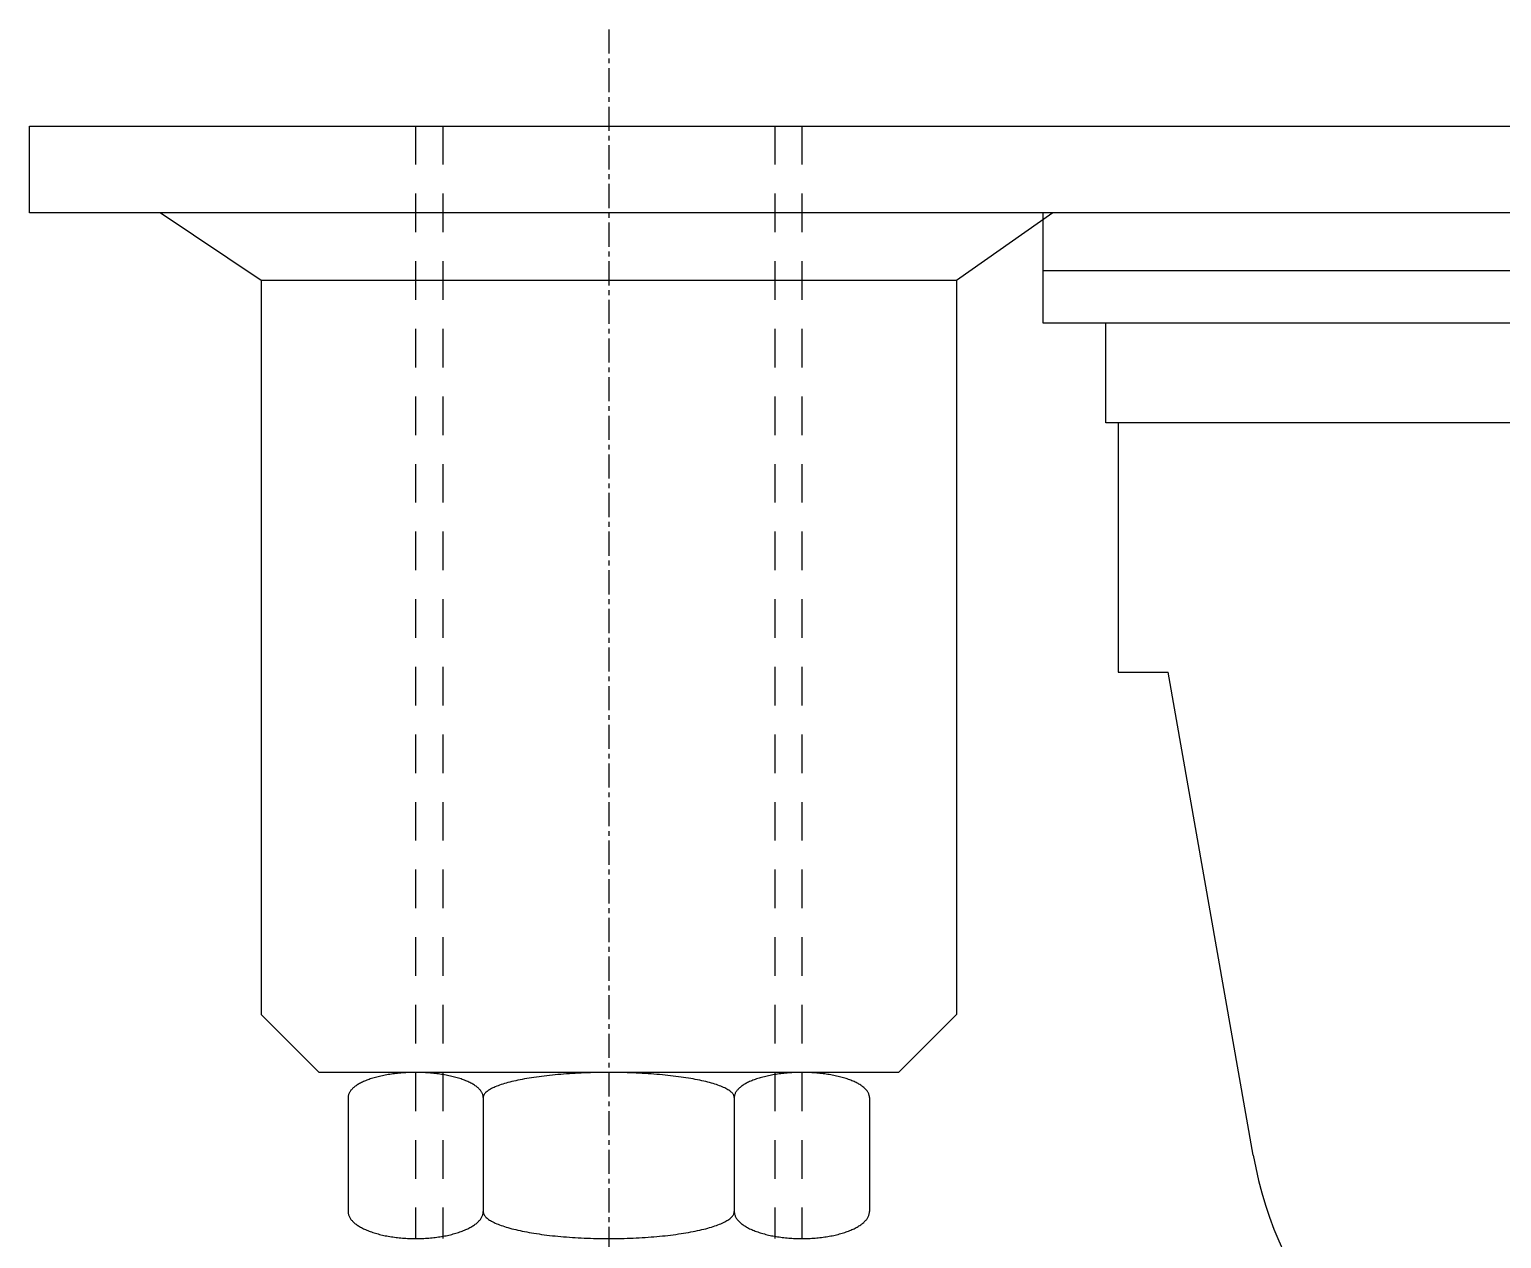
# Model space of a CAD drawing. Extents: x 1 to 232, y 0 to 329.
# Drawn here: x 76.9 to 153.1, y 71.6 to 134.2 of the extents above; entities that cross this region are included whole.
import ezdxf

# ---------------------------------------------------------------- set-up
doc = ezdxf.new("R2010")
doc.units = 0
doc.linetypes.add('CENTER', pattern=[2, 1.25, -0.25, 0.25, -0.25])
doc.linetypes.add('DASHED', pattern=[3.5, 2, -1.5])
doc.layers.get('0').update_dxf_attribs({"linetype": 'CONTINUOUS'})
doc.layers.add('CENTER', color=1, linetype='CENTER')

msp = doc.modelspace()

# ---------------------------------------------------------------- linework, layer by layer
at = {"color": 7, "linetype": 'CONTINUOUS'}
for p, q in [((76.917, 124.722), (76.917, 129.222)), ((76.917, 129.222), (209.417, 129.222)), ((209.417, 124.722), (76.917, 124.722)), ((88.917, 121.222), (83.69, 124.722)), ((129.917, 124.722), (124.917, 121.222)), ((129.417, 119.007), (129.417, 124.722)), ((124.917, 121.222), (88.917, 121.222)), ((88.917, 121.222), (88.917, 83.222)), ((124.917, 121.222), (124.917, 83.222)), ((205.917, 121.722), (129.417, 121.722)), ((206.187, 119.007), (129.417, 119.007)), ((132.657, 113.847), (132.657, 119.007)), ((202.317, 113.847), (132.657, 113.847)), ((133.302, 113.847), (133.302, 102.237)), ((133.302, 102.237), (133.302, 100.947)), ((133.302, 100.947), (135.882, 100.947)), ((140.293, 75.933), (135.882, 100.947)), ((91.917, 80.222), (88.917, 83.222)), ((124.917, 83.222), (121.917, 80.222)), ((121.917, 80.222), (91.917, 80.222)), ((93.417, 78.922), (93.417, 73.022)), ((100.417, 78.922), (100.417, 73.022)), ((113.417, 78.922), (113.417, 73.022)), ((120.417, 78.922), (120.417, 73.022)), ((93.417, 77.922), (93.417, 73.022)), ((100.417, 77.922), (100.417, 73.022)), ((113.417, 77.922), (113.417, 73.022)), ((120.417, 77.922), (120.417, 73.022))]:
    msp.add_line(p, q, dxfattribs=at)
at = {"color": 3, "linetype": 'DASHED'}
for p, q in [((96.917, 129.222), (96.917, 71.622)), ((98.317, 129.222), (98.317, 71.622)), ((115.517, 129.222), (115.517, 71.622)), ((116.917, 129.222), (116.917, 71.622))]:
    msp.add_line(p, q, dxfattribs=at)
at = {"color": 7, "linetype": 'CONTINUOUS'}
for points in [[(100.417, 78.922, 0), (100.416, 78.954, 0), (100.413, 78.986, 0), (100.408, 79.017, 0), (100.401, 79.049, 0), (100.391, 79.081, 0), (100.38, 79.112, 0), (100.366, 79.144, 0), (100.35, 79.175, 0), (100.332, 79.207, 0), (100.313, 79.238, 0), (100.291, 79.268, 0), (100.267, 79.299, 0), (100.241, 79.329, 0), (100.213, 79.36, 0), (100.183, 79.39, 0), (100.151, 79.419, 0), (100.117, 79.448, 0), (100.081, 79.478, 0), (100.044, 79.506, 0), (100.004, 79.534, 0), (99.963, 79.562, 0), (99.92, 79.59, 0), (99.874, 79.617, 0), (99.828, 79.644, 0), (99.779, 79.67, 0), (99.729, 79.696, 0), (99.677, 79.722, 0), (99.623, 79.746, 0), (99.568, 79.771, 0), (99.511, 79.795, 0), (99.452, 79.818, 0), (99.392, 79.841, 0), (99.331, 79.863, 0), (99.268, 79.885, 0), (99.204, 79.906, 0), (99.138, 79.927, 0), (99.071, 79.947, 0), (99.002, 79.966, 0), (98.933, 79.984, 0), (98.862, 80.003, 0), (98.79, 80.02, 0), (98.717, 80.037, 0), (98.643, 80.053, 0), (98.567, 80.068, 0), (98.491, 80.083, 0), (98.414, 80.097, 0), (98.336, 80.11, 0), (98.257, 80.123, 0), (98.177, 80.135, 0), (98.097, 80.146, 0), (98.015, 80.156, 0), (97.933, 80.166, 0), (97.851, 80.175, 0), (97.768, 80.183, 0), (97.684, 80.19, 0), (97.6, 80.197, 0), (97.516, 80.203, 0), (97.431, 80.208, 0), (97.346, 80.212, 0), (97.26, 80.215, 0), (97.175, 80.218, 0), (97.089, 80.22, 0), (97.003, 80.221, 0), (96.918, 80.222, 0), (96.832, 80.221, 0), (96.746, 80.22, 0), (96.66, 80.218, 0), (96.574, 80.215, 0), (96.489, 80.212, 0), (96.404, 80.208, 0), (96.319, 80.203, 0), (96.235, 80.197, 0), (96.151, 80.19, 0), (96.067, 80.183, 0), (95.984, 80.175, 0), (95.901, 80.166, 0), (95.82, 80.156, 0), (95.738, 80.146, 0), (95.658, 80.135, 0), (95.578, 80.123, 0), (95.499, 80.11, 0), (95.421, 80.097, 0), (95.344, 80.083, 0), (95.268, 80.068, 0), (95.192, 80.053, 0), (95.118, 80.037, 0), (95.045, 80.02, 0), (94.973, 80.003, 0), (94.902, 79.984, 0), (94.832, 79.966, 0), (94.764, 79.947, 0), (94.697, 79.927, 0), (94.631, 79.906, 0), (94.567, 79.885, 0), (94.504, 79.863, 0), (94.443, 79.841, 0), (94.383, 79.818, 0), (94.324, 79.795, 0), (94.267, 79.771, 0), (94.212, 79.746, 0), (94.158, 79.722, 0), (94.106, 79.696, 0), (94.056, 79.67, 0), (94.007, 79.644, 0), (93.96, 79.617, 0), (93.915, 79.59, 0), (93.872, 79.562, 0), (93.831, 79.534, 0), (93.791, 79.506, 0), (93.754, 79.478, 0), (93.718, 79.448, 0), (93.684, 79.419, 0), (93.652, 79.39, 0), (93.622, 79.36, 0), (93.594, 79.329, 0), (93.568, 79.299, 0), (93.544, 79.268, 0), (93.522, 79.238, 0), (93.502, 79.207, 0), (93.485, 79.175, 0), (93.469, 79.144, 0), (93.455, 79.112, 0), (93.444, 79.081, 0), (93.434, 79.049, 0), (93.427, 79.017, 0), (93.422, 78.986, 0), (93.418, 78.954, 0), (93.418, 78.922, 0)], [(113.417, 78.922, 0), (113.416, 78.954, 0), (113.41, 78.986, 0), (113.4, 79.017, 0), (113.386, 79.049, 0), (113.369, 79.081, 0), (113.347, 79.112, 0), (113.322, 79.144, 0), (113.293, 79.175, 0), (113.26, 79.207, 0), (113.223, 79.238, 0), (113.182, 79.268, 0), (113.138, 79.299, 0), (113.089, 79.329, 0), (113.037, 79.36, 0), (112.982, 79.39, 0), (112.923, 79.419, 0), (112.86, 79.448, 0), (112.793, 79.478, 0), (112.723, 79.506, 0), (112.65, 79.534, 0), (112.573, 79.562, 0), (112.493, 79.59, 0), (112.409, 79.617, 0), (112.322, 79.644, 0), (112.232, 79.67, 0), (112.138, 79.696, 0), (112.042, 79.722, 0), (111.942, 79.746, 0), (111.839, 79.771, 0), (111.734, 79.795, 0), (111.625, 79.818, 0), (111.514, 79.841, 0), (111.399, 79.863, 0), (111.283, 79.885, 0), (111.163, 79.906, 0), (111.041, 79.927, 0), (110.916, 79.947, 0), (110.79, 79.966, 0), (110.66, 79.984, 0), (110.529, 80.003, 0), (110.395, 80.02, 0), (110.259, 80.037, 0), (110.121, 80.053, 0), (109.982, 80.068, 0), (109.84, 80.083, 0), (109.697, 80.097, 0), (109.552, 80.11, 0), (109.405, 80.123, 0), (109.257, 80.135, 0), (109.107, 80.146, 0), (108.956, 80.156, 0), (108.804, 80.166, 0), (108.651, 80.175, 0), (108.497, 80.183, 0), (108.342, 80.19, 0), (108.186, 80.197, 0), (108.029, 80.203, 0), (107.871, 80.208, 0), (107.713, 80.212, 0), (107.555, 80.215, 0), (107.396, 80.218, 0), (107.236, 80.22, 0), (107.077, 80.221, 0), (106.917, 80.222, 0), (106.758, 80.221, 0), (106.599, 80.22, 0), (106.439, 80.218, 0), (106.28, 80.215, 0), (106.122, 80.212, 0), (105.964, 80.208, 0), (105.806, 80.203, 0), (105.649, 80.197, 0), (105.493, 80.19, 0), (105.338, 80.183, 0), (105.184, 80.175, 0), (105.031, 80.166, 0), (104.879, 80.156, 0), (104.728, 80.146, 0), (104.578, 80.135, 0), (104.43, 80.123, 0), (104.283, 80.11, 0), (104.138, 80.097, 0), (103.995, 80.083, 0), (103.853, 80.068, 0), (103.714, 80.053, 0), (103.576, 80.037, 0), (103.44, 80.02, 0), (103.306, 80.003, 0), (103.175, 79.984, 0), (103.045, 79.966, 0), (102.918, 79.947, 0), (102.794, 79.927, 0), (102.672, 79.906, 0), (102.552, 79.885, 0), (102.435, 79.863, 0), (102.321, 79.841, 0), (102.21, 79.818, 0), (102.101, 79.795, 0), (101.996, 79.771, 0), (101.893, 79.746, 0), (101.793, 79.722, 0), (101.697, 79.696, 0), (101.603, 79.67, 0), (101.513, 79.644, 0), (101.426, 79.617, 0), (101.342, 79.59, 0), (101.262, 79.562, 0), (101.185, 79.534, 0), (101.112, 79.506, 0), (101.042, 79.478, 0), (100.975, 79.448, 0), (100.912, 79.419, 0), (100.853, 79.39, 0), (100.797, 79.36, 0), (100.746, 79.329, 0), (100.697, 79.299, 0), (100.653, 79.268, 0), (100.612, 79.238, 0), (100.575, 79.207, 0), (100.542, 79.175, 0), (100.513, 79.144, 0), (100.488, 79.112, 0), (100.466, 79.081, 0), (100.449, 79.049, 0), (100.435, 79.017, 0), (100.425, 78.986, 0), (100.419, 78.954, 0), (100.417, 78.922, 0)], [(120.417, 78.922, 0), (120.416, 78.954, 0), (120.413, 78.986, 0), (120.408, 79.017, 0), (120.401, 79.049, 0), (120.391, 79.081, 0), (120.38, 79.112, 0), (120.366, 79.144, 0), (120.35, 79.175, 0), (120.332, 79.207, 0), (120.313, 79.238, 0), (120.291, 79.268, 0), (120.267, 79.299, 0), (120.241, 79.329, 0), (120.213, 79.36, 0), (120.183, 79.39, 0), (120.151, 79.419, 0), (120.117, 79.448, 0), (120.081, 79.478, 0), (120.044, 79.506, 0), (120.004, 79.534, 0), (119.963, 79.562, 0), (119.92, 79.59, 0), (119.874, 79.617, 0), (119.828, 79.644, 0), (119.779, 79.67, 0), (119.729, 79.696, 0), (119.677, 79.722, 0), (119.623, 79.746, 0), (119.568, 79.771, 0), (119.511, 79.795, 0), (119.452, 79.818, 0), (119.392, 79.841, 0), (119.331, 79.863, 0), (119.268, 79.885, 0), (119.204, 79.906, 0), (119.138, 79.927, 0), (119.071, 79.947, 0), (119.002, 79.966, 0), (118.933, 79.984, 0), (118.862, 80.003, 0), (118.79, 80.02, 0), (118.717, 80.037, 0), (118.643, 80.053, 0), (118.567, 80.068, 0), (118.491, 80.083, 0), (118.414, 80.097, 0), (118.336, 80.11, 0), (118.257, 80.123, 0), (118.177, 80.135, 0), (118.097, 80.146, 0), (118.015, 80.156, 0), (117.933, 80.166, 0), (117.851, 80.175, 0), (117.768, 80.183, 0), (117.684, 80.19, 0), (117.6, 80.197, 0), (117.516, 80.203, 0), (117.431, 80.208, 0), (117.346, 80.212, 0), (117.261, 80.215, 0), (117.175, 80.218, 0), (117.089, 80.22, 0), (117.003, 80.221, 0), (116.917, 80.222, 0), (116.832, 80.221, 0), (116.746, 80.22, 0), (116.66, 80.218, 0), (116.574, 80.215, 0), (116.489, 80.212, 0), (116.404, 80.208, 0), (116.319, 80.203, 0), (116.235, 80.197, 0), (116.151, 80.19, 0), (116.067, 80.183, 0), (115.984, 80.175, 0), (115.901, 80.166, 0), (115.82, 80.156, 0), (115.738, 80.146, 0), (115.658, 80.135, 0), (115.578, 80.123, 0), (115.499, 80.11, 0), (115.421, 80.097, 0), (115.344, 80.083, 0), (115.268, 80.068, 0), (115.192, 80.053, 0), (115.118, 80.037, 0), (115.045, 80.02, 0), (114.973, 80.003, 0), (114.902, 79.984, 0), (114.833, 79.966, 0), (114.764, 79.947, 0), (114.697, 79.927, 0), (114.631, 79.906, 0), (114.567, 79.885, 0), (114.504, 79.863, 0), (114.443, 79.841, 0), (114.383, 79.818, 0), (114.324, 79.795, 0), (114.267, 79.771, 0), (114.212, 79.746, 0), (114.158, 79.722, 0), (114.106, 79.696, 0), (114.056, 79.67, 0), (114.007, 79.644, 0), (113.96, 79.617, 0), (113.915, 79.59, 0), (113.872, 79.562, 0), (113.831, 79.534, 0), (113.791, 79.506, 0), (113.753, 79.478, 0), (113.718, 79.448, 0), (113.684, 79.419, 0), (113.652, 79.39, 0), (113.622, 79.36, 0), (113.594, 79.329, 0), (113.568, 79.299, 0), (113.544, 79.268, 0), (113.522, 79.238, 0), (113.503, 79.207, 0), (113.485, 79.175, 0), (113.469, 79.144, 0), (113.455, 79.112, 0), (113.444, 79.081, 0), (113.434, 79.049, 0), (113.427, 79.017, 0), (113.422, 78.986, 0), (113.419, 78.954, 0), (113.417, 78.922, 0)], [(93.418, 73.022, 0), (93.418, 72.987, 0), (93.422, 72.953, 0), (93.427, 72.919, 0), (93.434, 72.885, 0), (93.444, 72.85, 0), (93.455, 72.816, 0), (93.469, 72.782, 0), (93.485, 72.749, 0), (93.502, 72.715, 0), (93.522, 72.681, 0), (93.544, 72.648, 0), (93.568, 72.615, 0), (93.594, 72.582, 0), (93.622, 72.55, 0), (93.652, 72.518, 0), (93.684, 72.486, 0), (93.718, 72.454, 0), (93.754, 72.423, 0), (93.791, 72.392, 0), (93.831, 72.362, 0), (93.872, 72.332, 0), (93.915, 72.302, 0), (93.96, 72.273, 0), (94.007, 72.244, 0), (94.056, 72.216, 0), (94.106, 72.188, 0), (94.158, 72.16, 0), (94.212, 72.133, 0), (94.267, 72.107, 0), (94.324, 72.082, 0), (94.383, 72.056, 0), (94.443, 72.032, 0), (94.504, 72.008, 0), (94.567, 71.984, 0), (94.631, 71.962, 0), (94.697, 71.939, 0), (94.764, 71.918, 0), (94.832, 71.897, 0), (94.902, 71.877, 0), (94.973, 71.858, 0), (95.045, 71.839, 0), (95.118, 71.821, 0), (95.192, 71.804, 0), (95.268, 71.787, 0), (95.344, 71.771, 0), (95.421, 71.756, 0), (95.499, 71.742, 0), (95.578, 71.728, 0), (95.658, 71.716, 0), (95.738, 71.704, 0), (95.82, 71.692, 0), (95.901, 71.682, 0), (95.984, 71.672, 0), (96.067, 71.664, 0), (96.151, 71.656, 0), (96.235, 71.649, 0), (96.319, 71.642, 0), (96.404, 71.637, 0), (96.489, 71.632, 0), (96.574, 71.628, 0), (96.66, 71.626, 0), (96.746, 71.623, 0), (96.832, 71.622, 0), (96.918, 71.622, 0), (97.003, 71.622, 0), (97.089, 71.623, 0), (97.175, 71.626, 0), (97.26, 71.628, 0), (97.346, 71.632, 0), (97.431, 71.637, 0), (97.516, 71.642, 0), (97.6, 71.649, 0), (97.684, 71.656, 0), (97.768, 71.664, 0), (97.851, 71.672, 0), (97.933, 71.682, 0), (98.015, 71.692, 0), (98.097, 71.704, 0), (98.177, 71.716, 0), (98.257, 71.728, 0), (98.336, 71.742, 0), (98.414, 71.756, 0), (98.491, 71.771, 0), (98.567, 71.787, 0), (98.643, 71.804, 0), (98.717, 71.821, 0), (98.79, 71.839, 0), (98.862, 71.858, 0), (98.933, 71.877, 0), (99.002, 71.897, 0), (99.071, 71.918, 0), (99.138, 71.939, 0), (99.204, 71.962, 0), (99.268, 71.984, 0), (99.331, 72.008, 0), (99.392, 72.032, 0), (99.452, 72.056, 0), (99.511, 72.082, 0), (99.568, 72.107, 0), (99.623, 72.133, 0), (99.677, 72.16, 0), (99.729, 72.188, 0), (99.779, 72.216, 0), (99.828, 72.244, 0), (99.874, 72.273, 0), (99.92, 72.302, 0), (99.963, 72.332, 0), (100.004, 72.362, 0), (100.044, 72.392, 0), (100.081, 72.423, 0), (100.117, 72.454, 0), (100.151, 72.486, 0), (100.183, 72.518, 0), (100.213, 72.55, 0), (100.241, 72.582, 0), (100.267, 72.615, 0), (100.291, 72.648, 0), (100.313, 72.681, 0), (100.332, 72.715, 0), (100.35, 72.749, 0), (100.366, 72.782, 0), (100.38, 72.816, 0), (100.391, 72.85, 0), (100.401, 72.885, 0), (100.408, 72.919, 0), (100.413, 72.953, 0), (100.416, 72.987, 0), (100.417, 73.022, 0)], [(100.417, 73.022, 0), (100.419, 72.987, 0), (100.425, 72.953, 0), (100.435, 72.919, 0), (100.449, 72.885, 0), (100.466, 72.85, 0), (100.488, 72.816, 0), (100.513, 72.782, 0), (100.542, 72.749, 0), (100.575, 72.715, 0), (100.612, 72.681, 0), (100.653, 72.648, 0), (100.697, 72.615, 0), (100.746, 72.582, 0), (100.797, 72.55, 0), (100.853, 72.518, 0), (100.912, 72.486, 0), (100.975, 72.454, 0), (101.042, 72.423, 0), (101.112, 72.392, 0), (101.185, 72.362, 0), (101.262, 72.332, 0), (101.342, 72.302, 0), (101.426, 72.273, 0), (101.513, 72.244, 0), (101.603, 72.216, 0), (101.697, 72.188, 0), (101.793, 72.16, 0), (101.893, 72.133, 0), (101.996, 72.107, 0), (102.101, 72.082, 0), (102.21, 72.056, 0), (102.321, 72.032, 0), (102.435, 72.008, 0), (102.552, 71.984, 0), (102.672, 71.962, 0), (102.794, 71.939, 0), (102.918, 71.918, 0), (103.045, 71.897, 0), (103.175, 71.877, 0), (103.306, 71.858, 0), (103.44, 71.839, 0), (103.576, 71.821, 0), (103.714, 71.804, 0), (103.853, 71.787, 0), (103.995, 71.771, 0), (104.138, 71.756, 0), (104.283, 71.742, 0), (104.43, 71.728, 0), (104.578, 71.716, 0), (104.728, 71.704, 0), (104.879, 71.692, 0), (105.031, 71.682, 0), (105.184, 71.672, 0), (105.338, 71.664, 0), (105.493, 71.656, 0), (105.649, 71.649, 0), (105.806, 71.642, 0), (105.964, 71.637, 0), (106.122, 71.632, 0), (106.28, 71.628, 0), (106.439, 71.626, 0), (106.599, 71.623, 0), (106.758, 71.622, 0), (106.917, 71.622, 0), (107.077, 71.622, 0), (107.236, 71.623, 0), (107.396, 71.626, 0), (107.555, 71.628, 0), (107.713, 71.632, 0), (107.871, 71.637, 0), (108.029, 71.642, 0), (108.186, 71.649, 0), (108.342, 71.656, 0), (108.497, 71.664, 0), (108.651, 71.672, 0), (108.804, 71.682, 0), (108.956, 71.692, 0), (109.107, 71.704, 0), (109.257, 71.716, 0), (109.405, 71.728, 0), (109.552, 71.742, 0), (109.697, 71.756, 0), (109.84, 71.771, 0), (109.982, 71.787, 0), (110.121, 71.804, 0), (110.259, 71.821, 0), (110.395, 71.839, 0), (110.529, 71.858, 0), (110.66, 71.877, 0), (110.79, 71.897, 0), (110.916, 71.918, 0), (111.041, 71.939, 0), (111.163, 71.962, 0), (111.283, 71.984, 0), (111.399, 72.008, 0), (111.514, 72.032, 0), (111.625, 72.056, 0), (111.734, 72.082, 0), (111.839, 72.107, 0), (111.942, 72.133, 0), (112.042, 72.16, 0), (112.138, 72.188, 0), (112.232, 72.216, 0), (112.322, 72.244, 0), (112.409, 72.273, 0), (112.493, 72.302, 0), (112.573, 72.332, 0), (112.65, 72.362, 0), (112.723, 72.392, 0), (112.793, 72.423, 0), (112.86, 72.454, 0), (112.923, 72.486, 0), (112.982, 72.518, 0), (113.037, 72.55, 0), (113.089, 72.582, 0), (113.138, 72.615, 0), (113.182, 72.648, 0), (113.223, 72.681, 0), (113.26, 72.715, 0), (113.293, 72.749, 0), (113.322, 72.782, 0), (113.347, 72.816, 0), (113.369, 72.85, 0), (113.386, 72.885, 0), (113.4, 72.919, 0), (113.41, 72.953, 0), (113.416, 72.987, 0), (113.417, 73.022, 0)], [(113.417, 73.022, 0), (113.419, 72.987, 0), (113.422, 72.953, 0), (113.427, 72.919, 0), (113.434, 72.885, 0), (113.444, 72.85, 0), (113.455, 72.816, 0), (113.469, 72.782, 0), (113.485, 72.749, 0), (113.503, 72.715, 0), (113.522, 72.681, 0), (113.544, 72.648, 0), (113.568, 72.615, 0), (113.594, 72.582, 0), (113.622, 72.55, 0), (113.652, 72.518, 0), (113.684, 72.486, 0), (113.718, 72.454, 0), (113.753, 72.423, 0), (113.791, 72.392, 0), (113.831, 72.362, 0), (113.872, 72.332, 0), (113.915, 72.302, 0), (113.96, 72.273, 0), (114.007, 72.244, 0), (114.056, 72.216, 0), (114.106, 72.188, 0), (114.158, 72.16, 0), (114.212, 72.133, 0), (114.267, 72.107, 0), (114.324, 72.082, 0), (114.383, 72.056, 0), (114.443, 72.032, 0), (114.504, 72.008, 0), (114.567, 71.984, 0), (114.631, 71.962, 0), (114.697, 71.939, 0), (114.764, 71.918, 0), (114.833, 71.897, 0), (114.902, 71.877, 0), (114.973, 71.858, 0), (115.045, 71.839, 0), (115.118, 71.821, 0), (115.192, 71.804, 0), (115.268, 71.787, 0), (115.344, 71.771, 0), (115.421, 71.756, 0), (115.499, 71.742, 0), (115.578, 71.728, 0), (115.658, 71.716, 0), (115.738, 71.704, 0), (115.82, 71.692, 0), (115.901, 71.682, 0), (115.984, 71.672, 0), (116.067, 71.664, 0), (116.151, 71.656, 0), (116.235, 71.649, 0), (116.319, 71.642, 0), (116.404, 71.637, 0), (116.489, 71.632, 0), (116.574, 71.628, 0), (116.66, 71.626, 0), (116.746, 71.623, 0), (116.832, 71.622, 0), (116.917, 71.622, 0), (117.003, 71.622, 0), (117.089, 71.623, 0), (117.175, 71.626, 0), (117.261, 71.628, 0), (117.346, 71.632, 0), (117.431, 71.637, 0), (117.516, 71.642, 0), (117.6, 71.649, 0), (117.684, 71.656, 0), (117.768, 71.664, 0), (117.851, 71.672, 0), (117.933, 71.682, 0), (118.015, 71.692, 0), (118.097, 71.704, 0), (118.177, 71.716, 0), (118.257, 71.728, 0), (118.336, 71.742, 0), (118.414, 71.756, 0), (118.491, 71.771, 0), (118.567, 71.787, 0), (118.643, 71.804, 0), (118.717, 71.821, 0), (118.79, 71.839, 0), (118.862, 71.858, 0), (118.933, 71.877, 0), (119.002, 71.897, 0), (119.071, 71.918, 0), (119.138, 71.939, 0), (119.204, 71.962, 0), (119.268, 71.984, 0), (119.331, 72.008, 0), (119.392, 72.032, 0), (119.452, 72.056, 0), (119.511, 72.082, 0), (119.568, 72.107, 0), (119.623, 72.133, 0), (119.677, 72.16, 0), (119.729, 72.188, 0), (119.779, 72.216, 0), (119.828, 72.244, 0), (119.874, 72.273, 0), (119.92, 72.302, 0), (119.963, 72.332, 0), (120.004, 72.362, 0), (120.044, 72.392, 0), (120.081, 72.423, 0), (120.117, 72.454, 0), (120.151, 72.486, 0), (120.183, 72.518, 0), (120.213, 72.55, 0), (120.241, 72.582, 0), (120.267, 72.615, 0), (120.291, 72.648, 0), (120.313, 72.681, 0), (120.332, 72.715, 0), (120.35, 72.749, 0), (120.366, 72.782, 0), (120.38, 72.816, 0), (120.391, 72.85, 0), (120.401, 72.885, 0), (120.408, 72.919, 0), (120.413, 72.953, 0), (120.416, 72.987, 0), (120.417, 73.022, 0)]]:
    msp.add_polyline3d(points, dxfattribs=at)
msp.add_arc((159.989, 79.406), 20, 190, 250, dxfattribs=at)
at = {"layer": 'CENTER', "color": 1, "linetype": 'CENTER'}
msp.add_line((106.917, 134.222), (106.917, 13.222), dxfattribs=at)

doc.saveas('drawing.dxf')
